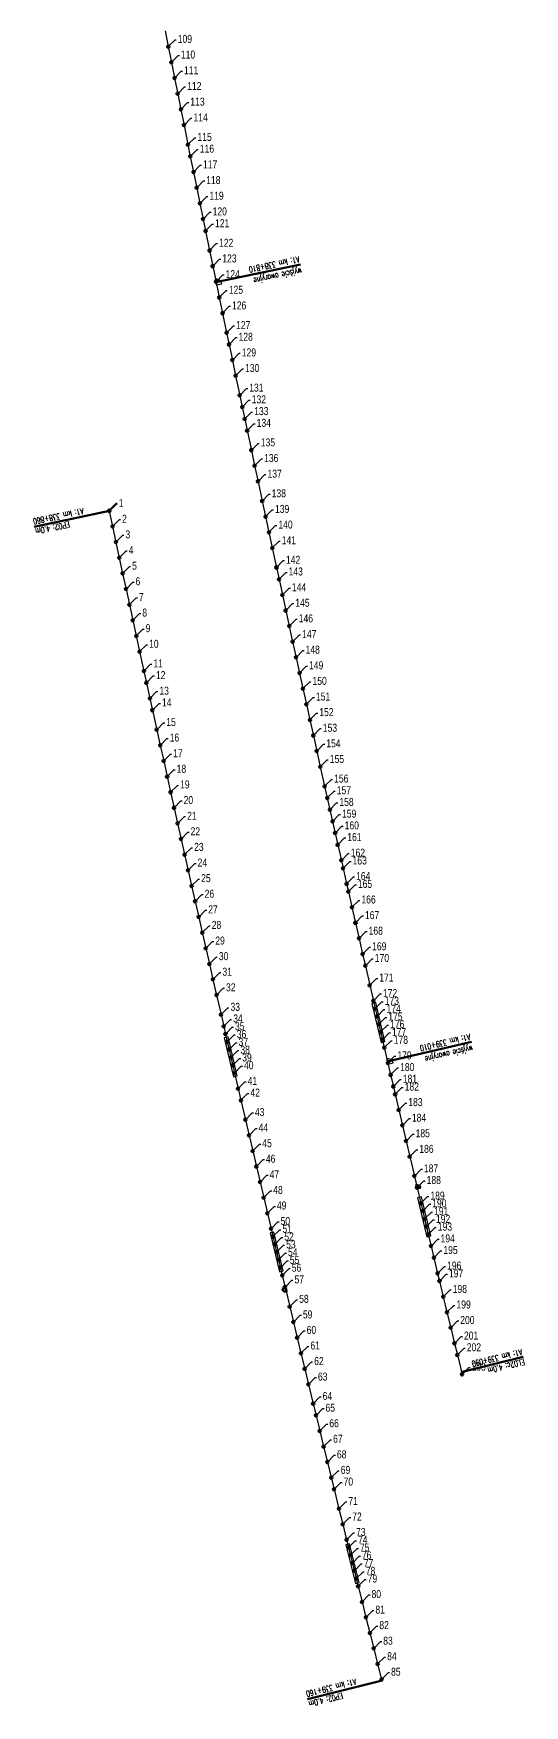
# Model space of a CAD drawing. Header units: metres. Extents: x 7402779 to 7405920, y 5696902 to 5712005.
# Drawn here: x 7402951 to 7403073.8, y 5708922.9 to 5709340.9 of the extents above; entities that cross this region are included whole.
import ezdxf

# ---------------------------------------------------------------- set-up
doc = ezdxf.new("R2010")
doc.units = ezdxf.units.M
for name, color, linetype in [('Drzwi ewakuacyjne', 100, 'Continuous'), ('Drzwi ewakuacyjne_opis', 7, 'Continuous'), ('Ekran_akustyczny', 100, 'Continuous'), ('Ekran_akustyczny_4m_opis', 7, 'Continuous'), ('Ekran_akustyczny_pale', 100, 'Continuous'), ('Ekran_akustyczny_pale_opis', 1, 'Continuous'), ('om_konstrukcja', 7, 'Continuous')]:
    doc.layers.add(name, color=color, linetype=linetype)
doc.styles.add('CDMSTYLE', font='CDMSIMPL', dxfattribs={"width": 0.8, "bigfont": 'CDMBIGPL'})
doc.styles.add('simplex 0.60', font='simplex.shx', dxfattribs={"width": 0.6})
doc.dimstyles.new('CDM-ME200MM', dxfattribs={"dimscale": 0.2, "dimtxt": 2.5, "dimasz": 1.5, "dimexe": 1.5, "dimexo": 5, "dimgap": 0.5, "dimtad": 1, "dimdec": 0, "dimlfac": 1000, "dimrnd": 1, "dimzin": 9, "dimtxsty": 'CDMSTYLE', "dimblk": 'OBLIQUE', "dimcen": 2.5, "dimdle": 1.5, "dimclrd": 9, "dimclre": 9, "dimadec": 1, "dimazin": 2, "dimtfac": 1, "dimtdec": 0, "dimtix": 1, "dimtmove": 2, "dimatfit": 3, "dimldrblk": 'NONE', "dimfxl": 1, "dimtvp": 1, "dimtolj": 1, "dimtzin": 0, "dimlwd": 25, "dimlwe": 25, "dimarcsym": 0})

# ---------------------------------------------------------------- blocks, each defined once
blk = doc.blocks.new('Wyjście awaryjne')
at = {"layer": 'Drzwi ewakuacyjne'}
blk.add_lwpolyline([(0, 0), (-1.4, 0, 0.414214), (0, -1.4)], format="xyb", close=True, dxfattribs=at)
blk = doc.blocks.new('_None')
blk = doc.blocks.new('_OBLIQUE')
at = {"color": 0, "linetype": 'ByBlock'}
blk.add_line((-0.5, -0.5), (0.5, 0.5), dxfattribs=at)

msp = doc.modelspace()

# ---------------------------------------------------------------- linework, layer by layer
at = {"layer": 'Drzwi ewakuacyjne', "lineweight": 100}
for points in [[(7403047.75, 5709052.35, 0.414214), (7403046.66, 5709053.02), (7403046.87, 5709052.14)], [(7403013.17, 5709027.04, 0.414214), (7403014.26, 5709026.38), (7403014.05, 5709027.25)]]:
    msp.add_lwpolyline(points, format="xyb", close=True, dxfattribs=at)
at = {"layer": 'Drzwi ewakuacyjne_opis', "lineweight": 100}
for p, q in [((7403017.75, 5709283.18), (7402996.55, 5709278.77)), ((7403060.48, 5709088.84), (7403039.4, 5709083.9))]:
    msp.add_line(p, q, dxfattribs=at)
at = {"layer": 'Ekran_akustyczny', "linetype": 'Continuous', "lineweight": -3}
for points in [[(7402983.92, 5709341.55), (7402984.7, 5709337.63), (7402985.48, 5709333.7), (7402986.26, 5709329.78), (7402987.05, 5709325.86), (7402987.84, 5709321.94), (7402988.63, 5709318.02), (7402989.62, 5709313.12), (7402990.21, 5709310.17), (7402991.01, 5709306.25), (7402991.81, 5709302.34), (7402992.61, 5709298.42), (7402993.41, 5709294.5), (7402994.01, 5709291.56), (7402995.02, 5709286.66), (7402995.83, 5709282.74), (7402996.63, 5709278.83), (7402997.45, 5709274.91), (7402998.26, 5709270.99), (7402999.28, 5709266.1), (7402999.89, 5709263.16), (7403000.71, 5709259.25), (7403001.53, 5709255.33), (7403002.56, 5709250.44), (7403003.18, 5709247.5), (7403003.8, 5709244.57), (7403004.42, 5709241.63), (7403005.46, 5709236.74), (7403006.29, 5709232.83), (7403007.13, 5709228.92), (7403008.17, 5709224.03), (7403009.01, 5709220.12), (7403009.85, 5709216.21), (7403010.7, 5709212.3), (7403011.75, 5709207.41), (7403012.39, 5709204.48), (7403013.23, 5709200.57), (7403014.08, 5709196.66), (7403014.94, 5709192.75), (7403015.79, 5709188.84), (7403016.65, 5709184.94), (7403017.51, 5709181.03), (7403018.37, 5709177.12), (7403019.23, 5709173.22), (7403020.09, 5709169.31), (7403020.96, 5709165.41), (7403021.83, 5709161.5), (7403022.7, 5709157.6), (7403023.79, 5709152.72), (7403024.44, 5709149.79), (7403025.1, 5709146.86), (7403025.76, 5709143.94), (7403026.42, 5709141.01), (7403027.08, 5709138.08), (7403027.96, 5709134.18), (7403028.4, 5709132.23), (7403029.28, 5709128.33), (7403029.73, 5709126.38), (7403030.61, 5709122.48), (7403031.5, 5709118.58), (7403032.39, 5709114.68), (7403033.29, 5709110.78), (7403033.96, 5709107.86), (7403035.08, 5709102.98), (7403035.98, 5709099.09), (7403036.43, 5709097.14), (7403036.88, 5709095.19), (7403037.33, 5709093.24), (7403037.79, 5709091.29), (7403038.24, 5709089.34), (7403038.69, 5709087.4), (7403039.6, 5709083.5), (7403040.28, 5709080.58), (7403040.96, 5709077.66), (7403041.42, 5709075.71), (7403042.33, 5709071.82), (7403043.24, 5709067.92), (7403044.16, 5709064.03), (7403045.08, 5709060.13), (7403046.23, 5709055.27), (7403046.92, 5709052.35), (7403047.85, 5709048.46), (7403048.31, 5709046.51), (7403048.77, 5709044.57), (7403049.24, 5709042.62), (7403049.7, 5709040.68), (7403050.4, 5709037.76), (7403051.1, 5709034.84), (7403052.03, 5709030.95), (7403052.5, 5709029.01), (7403053.43, 5709025.12), (7403054.37, 5709021.23), (7403055.31, 5709017.34), (7403056.25, 5709013.45), (7403056.96, 5709010.54), (7403058.14, 5709005.68)], [(7402969.94, 5709221.58), (7402970.77, 5709217.67), (7402971.61, 5709213.76), (7402972.45, 5709209.85), (7402973.29, 5709205.94), (7402974.14, 5709202.03), (7402974.98, 5709198.12), (7402975.83, 5709194.21), (7402976.68, 5709190.3), (7402977.53, 5709186.39), (7402978.6, 5709181.51), (7402979.24, 5709178.58), (7402980.1, 5709174.67), (7402980.74, 5709171.74), (7402981.82, 5709166.86), (7402982.68, 5709162.95), (7402983.55, 5709159.05), (7402984.42, 5709155.14), (7402985.28, 5709151.24), (7402986.16, 5709147.33), (7402987.03, 5709143.43), (7402987.9, 5709139.53), (7402988.78, 5709135.62), (7402989.66, 5709131.72), (7402990.54, 5709127.82), (7402991.42, 5709123.92), (7402992.31, 5709120.02), (7402993.19, 5709116.12), (7402994.08, 5709112.22), (7402994.97, 5709108.32), (7402995.86, 5709104.42), (7402996.76, 5709100.52), (7402997.88, 5709095.65), (7402998.55, 5709092.72), (7402999, 5709090.78), (7402999.45, 5709088.83), (7402999.9, 5709086.88), (7403000.36, 5709084.93), (7403000.81, 5709082.98), (7403001.26, 5709081.03), (7403002.16, 5709077.14), (7403002.84, 5709074.21), (7403003.98, 5709069.35), (7403004.89, 5709065.45), (7403005.81, 5709061.56), (7403006.72, 5709057.66), (7403007.64, 5709053.77), (7403008.56, 5709049.88), (7403009.48, 5709045.98), (7403010.4, 5709042.09), (7403010.87, 5709040.15), (7403011.33, 5709038.2), (7403011.79, 5709036.25), (7403012.26, 5709034.31), (7403012.72, 5709032.36), (7403013.19, 5709030.42), (7403013.88, 5709027.5), (7403015.05, 5709022.64), (7403015.99, 5709018.75), (7403016.92, 5709014.86), (7403017.86, 5709010.97), (7403018.8, 5709007.08), (7403019.74, 5709003.2), (7403020.92, 5708998.34), (7403021.63, 5708995.42), (7403022.58, 5708991.54), (7403023.53, 5708987.65), (7403024.49, 5708983.77), (7403025.44, 5708979.88), (7403026.16, 5708976.97), (7403027.35, 5708972.12), (7403028.31, 5708968.23), (7403029.28, 5708964.35), (7403029.76, 5708962.41), (7403030.24, 5708960.47), (7403030.72, 5708958.53), (7403031.21, 5708956.59), (7403031.69, 5708954.64), (7403032.17, 5708952.71), (7403033.14, 5708948.82), (7403034.11, 5708944.94), (7403035.09, 5708941.07), (7403036.06, 5708937.18), (7403037.04, 5708933.31), (7403038.02, 5708929.43)]]:
    msp.add_lwpolyline(points, dxfattribs=at)
at = {"layer": 'Ekran_akustyczny_4m_opis', "lineweight": 100}
for p, q in [((7402951.21, 5709217.58), (7402970.04, 5709221.6)), ((7403073.45, 5709010.04), (7403057.9, 5709006.25)), ((7403019.52, 5708924.47), (7403038.18, 5708929.18))]:
    msp.add_line(p, q, dxfattribs=at)
at = {"layer": 'Ekran_akustyczny_pale', "lineweight": 100}
for centre in [(7402984.7, 5709337.63), (7402985.48, 5709333.7), (7402986.26, 5709329.78), (7402987.05, 5709325.86), (7402987.84, 5709321.94), (7402988.63, 5709318.02), (7402989.62, 5709313.12), (7402990.21, 5709310.18), (7402991.01, 5709306.26), (7402991.81, 5709302.34), (7402992.61, 5709298.42), (7402993.41, 5709294.5), (7402994.01, 5709291.56), (7402995.02, 5709286.66), (7402995.83, 5709282.74), (7402996.63, 5709278.83), (7402997.45, 5709274.91), (7402998.26, 5709270.99), (7402999.28, 5709266.1), (7402999.89, 5709263.16), (7403000.71, 5709259.25), (7403001.53, 5709255.33), (7403002.56, 5709250.44), (7403003.18, 5709247.5), (7403003.8, 5709244.57), (7403004.42, 5709241.63), (7403005.46, 5709236.74), (7403006.29, 5709232.83), (7403007.13, 5709228.92), (7403008.17, 5709224.03), (7402969.94, 5709221.58), (7402970.77, 5709217.67), (7403009.01, 5709220.12), (7402971.61, 5709213.76), (7403009.85, 5709216.21), (7402972.45, 5709209.85), (7403010.69, 5709212.3), (7402973.29, 5709205.94), (7403011.75, 5709207.41), (7402974.14, 5709202.03), (7403012.39, 5709204.48), (7402974.98, 5709198.12), (7403013.23, 5709200.57), (7403014.08, 5709196.66), (7402975.83, 5709194.21), (7403014.94, 5709192.75), (7402976.68, 5709190.3), (7403015.79, 5709188.84), (7402977.53, 5709186.39), (7403016.65, 5709184.94), (7402978.6, 5709181.51), (7403017.51, 5709181.03), (7402979.24, 5709178.58), (7403018.37, 5709177.12), (7402980.1, 5709174.67), (7402980.74, 5709171.74), (7403019.23, 5709173.22), (7403020.09, 5709169.31), (7402981.82, 5709166.86), (7403020.96, 5709165.41), (7402982.68, 5709162.95), (7402983.55, 5709159.05), (7403021.83, 5709161.5), (7402984.42, 5709155.14), (7403022.7, 5709157.6), (7402985.28, 5709151.24), (7403023.79, 5709152.72), (7402986.16, 5709147.33), (7403024.44, 5709149.79), (7403025.1, 5709146.86), (7402987.03, 5709143.43), (7403025.76, 5709143.94), (7402987.9, 5709139.53), (7403026.42, 5709141.01), (7402988.78, 5709135.62), (7403027.08, 5709138.08), (7403027.96, 5709134.18), (7402989.66, 5709131.72), (7403028.4, 5709132.23), (7402990.54, 5709127.82), (7403029.28, 5709128.33), (7403029.73, 5709126.38), (7402991.42, 5709123.92), (7403030.61, 5709122.48), (7402992.31, 5709120.02), (7403031.5, 5709118.58), (7402993.19, 5709116.12), (7403032.4, 5709114.68), (7402994.08, 5709112.22), (7403033.29, 5709110.78), (7402994.97, 5709108.32), (7403033.96, 5709107.86), (7402995.86, 5709104.42), (7402996.76, 5709100.52), (7403035.08, 5709102.98), (7403035.98, 5709099.09), (7403036.43, 5709097.14), (7402997.88, 5709095.65), (7402998.55, 5709092.72), (7403036.88, 5709095.19), (7403037.33, 5709093.24), (7402999, 5709090.77), (7402999.45, 5709088.83), (7403037.78, 5709091.29), (7403038.24, 5709089.34), (7402999.9, 5709086.88), (7403000.35, 5709084.93), (7403038.69, 5709087.4), (7403000.81, 5709082.98), (7403001.26, 5709081.03), (7403039.6, 5709083.5), (7403040.28, 5709080.58), (7403002.16, 5709077.14), (7403040.96, 5709077.66), (7403041.42, 5709075.71), (7403002.84, 5709074.21), (7403042.33, 5709071.82), (7403003.98, 5709069.35), (7403043.24, 5709067.92), (7403004.89, 5709065.45), (7403044.16, 5709064.03), (7403005.81, 5709061.56), (7403045.08, 5709060.13), (7403006.72, 5709057.66), (7403046.23, 5709055.27), (7403007.64, 5709053.77), (7403046.92, 5709052.35), (7403008.56, 5709049.88), (7403047.85, 5709048.46), (7403048.31, 5709046.51), (7403009.48, 5709045.98), (7403010.4, 5709042.09), (7403048.77, 5709044.57), (7403049.24, 5709042.62), (7403010.87, 5709040.15), (7403011.33, 5709038.2), (7403049.7, 5709040.68), (7403011.79, 5709036.25), (7403012.26, 5709034.31), (7403050.4, 5709037.76), (7403051.1, 5709034.84), (7403012.72, 5709032.36), (7403013.19, 5709030.42), (7403052.03, 5709030.95), (7403013.88, 5709027.5), (7403052.5, 5709029.01), (7403015.05, 5709022.64), (7403053.43, 5709025.12), (7403054.37, 5709021.23), (7403015.98, 5709018.75), (7403055.31, 5709017.34), (7403016.92, 5709014.86), (7403056.25, 5709013.45), (7403017.86, 5709010.97), (7403056.96, 5709010.54), (7403018.8, 5709007.08), (7403058.14, 5709005.68), (7403019.74, 5709003.2), (7403020.92, 5708998.34), (7403021.63, 5708995.42), (7403022.58, 5708991.54), (7403023.53, 5708987.65), (7403024.49, 5708983.77), (7403025.44, 5708979.88), (7403026.16, 5708976.97), (7403027.35, 5708972.12), (7403028.31, 5708968.23), (7403029.28, 5708964.35), (7403029.76, 5708962.41), (7403030.24, 5708960.47), (7403030.72, 5708958.53), (7403031.21, 5708956.59), (7403031.69, 5708954.64), (7403032.17, 5708952.71), (7403033.14, 5708948.82), (7403034.11, 5708944.94), (7403035.09, 5708941.06), (7403036.06, 5708937.19), (7403037.04, 5708933.31), (7403038.02, 5708929.43)]:
    msp.add_circle(centre, 0.3, dxfattribs=at)
at = {"layer": 'Ekran_akustyczny_pale_opis', "color": 1, "lineweight": 100}
msp.add_lwpolyline([(7402969.94, 5709221.58), (7402971.63, 5709223.3), (7402971.93, 5709223.3)], dxfattribs=at)
at = {"layer": 'om_konstrukcja', "color": 2, "lineweight": -3, "extrusion": (-0.000402222, 0.001712, 0.999998), "elevation": 6798.93}
msp.add_lwpolyline([(7403035.02, 5709095.14), (7403037.28, 5709085.4), (7403038.25, 5709085.63), (7403036, 5709095.37)], close=True, dxfattribs=at)
at = {"layer": 'om_konstrukcja', "color": 2, "lineweight": -3, "extrusion": (2.08644e-09, -1.65828e-09, 1), "elevation": -0.01}
msp.add_lwpolyline([(7402998.7, 5709089.84), (7403000.96, 5709080.09), (7403001.94, 5709080.32), (7402999.68, 5709090.06)], close=True, dxfattribs=at)
at = {"layer": 'om_konstrukcja', "color": 2, "lineweight": -3, "extrusion": (2.57359e-09, -3.67674e-09, 1), "elevation": -0.01}
for points in [[(7403047.01, 5709049.83), (7403049.32, 5709040.1), (7403050.3, 5709040.33), (7403047.98, 5709050.06)], [(7403010.14, 5709041.04), (7403012.46, 5709031.31), (7403013.43, 5709031.55), (7403011.11, 5709041.27)]]:
    msp.add_lwpolyline(points, close=True, dxfattribs=at)
at = {"layer": 'om_konstrukcja', "color": 2, "lineweight": -3, "extrusion": (0.001362, -0.005669, 0.999983), "elevation": -22284.83}
msp.add_lwpolyline([(7403022.2, 5708928.52), (7403024.61, 5708918.82), (7403025.59, 5708919.06), (7403023.17, 5708928.76)], close=True, dxfattribs=at)

# ---------------------------------------------------------------- block references
at = {"layer": 'Drzwi ewakuacyjne', "lineweight": 100}
for p, rotation in [((7402996.69, 5709278.08), 191.7610034930774), ((7403039.56, 5709083.22), 193.1880468424721)]:
    msp.add_blockref('Wyjście awaryjne', p, dxfattribs=dict(at, rotation=rotation))

# ---------------------------------------------------------------- texts
at = {"layer": 'Drzwi ewakuacyjne_opis', "lineweight": 100, "char_height": 1.5, "attachment_point": 7, "style": 'simplex 0.60'}
for s, insert, rotation in [('A1: km 338+810', (7403017.32, 5709285.2), 191.761), ('wyjście awaryjne', (7403017.84, 5709282.76), 191.761), ('A1: km 339+010', (7403060.01, 5709090.84), 193.188), ('wyjście awaryjne', (7403060.58, 5709088.42), 193.188)]:
    msp.add_mtext(s, dxfattribs=dict(at, insert=insert, rotation=rotation))
at = {"layer": 'Ekran_akustyczny_4m_opis', "lineweight": 100, "char_height": 1.5, "style": 'simplex 0.60'}
for s, insert, attachment_point, rotation in [('A1: km 338+860', (7402950.78, 5709219.6), 9, 192.0499), ('EP02: 4.0m', (7402951.3, 5709217.13), 9, 192.0499), ('A1: km 339+090', (7403072.96, 5709012.04), 7, 193.6876), ('EL02c: 4.0m', (7403073.56, 5709009.59), 7, 193.6876), ('A1: km 339+160', (7403019.01, 5708926.47), 9, 194.1874), ('EP02: 4.0m', (7403019.64, 5708923.98), 9, 194.1874)]:
    msp.add_mtext(s, dxfattribs=dict(at, insert=insert, attachment_point=attachment_point, rotation=rotation))
at = {"layer": 'Ekran_akustyczny_pale_opis', "color": 1, "linetype": 'Continuous', "lineweight": 100, "style": 'CDMSTYLE', "width": 0.8}
msp.add_text('1', height=2, dxfattribs=at).set_placement((7402972.31, 5709222.51))
at = {"layer": 'Ekran_akustyczny_pale_opis', "color": 1, "lineweight": 100, "char_height": 2, "attachment_point": 4, "style": 'CDMSTYLE'}
for s, insert in [('109', (7402987.07, 5709339.55)), ('110', (7402987.85, 5709335.63)), ('111', (7402988.63, 5709331.71)), ('112', (7402989.42, 5709327.78)), ('113', (7402990.21, 5709323.86)), ('114', (7402991, 5709319.94)), ('115', (7402991.99, 5709315.04)), ('116', (7402992.58, 5709312.1)), ('117', (7402993.38, 5709308.18)), ('118', (7402994.18, 5709304.26)), ('119', (7402994.98, 5709300.34)), ('120', (7402995.78, 5709296.42)), ('121', (7402996.38, 5709293.48)), ('122', (7402997.39, 5709288.59)), ('123', (7402998.2, 5709284.67)), ('124', (7402999.01, 5709280.75)), ('125', (7402999.82, 5709276.83)), ('126', (7403000.63, 5709272.92)), ('127', (7403001.65, 5709268.02)), ('128', (7403002.26, 5709265.09)), ('129', (7403003.08, 5709261.17)), ('130', (7403003.9, 5709257.26)), ('131', (7403004.93, 5709252.36)), ('132', (7403005.55, 5709249.43)), ('133', (7403006.17, 5709246.49)), ('134', (7403006.79, 5709243.56)), ('135', (7403007.83, 5709238.67)), ('136', (7403008.66, 5709234.75)), ('137', (7403009.5, 5709230.84)), ('138', (7403010.54, 5709225.95)), ('139', (7403011.38, 5709222.04)), ('2', (7402973.14, 5709219.6)), ('140', (7403012.22, 5709218.13)), ('3', (7402973.98, 5709215.68)), ('141', (7403013.06, 5709214.22)), ('4', (7402974.82, 5709211.77)), ('142', (7403014.12, 5709209.33)), ('5', (7402975.66, 5709207.86)), ('143', (7403014.76, 5709206.4)), ('6', (7402976.51, 5709203.95)), ('144', (7403015.6, 5709202.49)), ('7', (7402977.35, 5709200.04)), ('8', (7402978.2, 5709196.13)), ('145', (7403016.45, 5709198.58)), ('9', (7402979.05, 5709192.23)), ('146', (7403017.31, 5709194.68)), ('10', (7402979.9, 5709188.32)), ('147', (7403018.16, 5709190.77)), ('11', (7402980.97, 5709183.43)), ('148', (7403019.02, 5709186.86)), ('12', (7402981.61, 5709180.5)), ('149', (7403019.88, 5709182.95)), ('13', (7402982.47, 5709176.6)), ('150', (7403020.74, 5709179.05)), ('151', (7403021.6, 5709175.14)), ('14', (7402983.11, 5709173.67)), ('152', (7403022.46, 5709171.24)), ('15', (7402984.19, 5709168.78)), ('153', (7403023.33, 5709167.33)), ('16', (7402985.05, 5709164.88)), ('154', (7403024.2, 5709163.43)), ('17', (7402985.92, 5709160.97)), ('155', (7403025.07, 5709159.52)), ('18', (7402986.79, 5709157.07)), ('156', (7403026.16, 5709154.64)), ('19', (7402987.65, 5709153.16)), ('157', (7403026.81, 5709151.71)), ('20', (7402988.53, 5709149.26)), ('158', (7403027.47, 5709148.79)), ('159', (7403028.13, 5709145.86)), ('21', (7402989.4, 5709145.35)), ('160', (7403028.79, 5709142.93)), ('22', (7402990.27, 5709141.45)), ('23', (7402991.15, 5709137.55)), ('161', (7403029.45, 5709140.01)), ('24', (7402992.03, 5709133.65)), ('162', (7403030.33, 5709136.11)), ('163', (7403030.77, 5709134.15)), ('25', (7402992.91, 5709129.74)), ('164', (7403031.65, 5709130.25)), ('26', (7402993.79, 5709125.84)), ('165', (7403032.1, 5709128.3)), ('27', (7402994.68, 5709121.94)), ('166', (7403032.98, 5709124.4)), ('28', (7402995.56, 5709118.04)), ('167', (7403033.87, 5709120.5)), ('168', (7403034.77, 5709116.6)), ('29', (7402996.45, 5709114.14)), ('169', (7403035.66, 5709112.7)), ('30', (7402997.34, 5709110.24)), ('170', (7403036.33, 5709109.78)), ('31', (7402998.23, 5709106.34)), ('171', (7403037.45, 5709104.91)), ('32', (7402999.13, 5709102.44)), ('172', (7403038.35, 5709101.01)), ('33', (7403000.25, 5709097.57)), ('173', (7403038.8, 5709099.06)), ('174', (7403039.25, 5709097.11)), ('34', (7403000.92, 5709094.65)), ('35', (7403001.37, 5709092.7)), ('175', (7403039.7, 5709095.16)), ('176', (7403040.15, 5709093.22)), ('36', (7403001.82, 5709090.75)), ('37', (7403002.27, 5709088.8)), ('177', (7403040.61, 5709091.27)), ('178', (7403041.06, 5709089.32)), ('38', (7403002.72, 5709086.85)), ('39', (7403003.18, 5709084.91)), ('179', (7403041.97, 5709085.42)), ('40', (7403003.63, 5709082.96)), ('41', (7403004.53, 5709079.06)), ('180', (7403042.65, 5709082.5)), ('181', (7403043.33, 5709079.58)), ('42', (7403005.22, 5709076.14)), ('182', (7403043.79, 5709077.63)), ('43', (7403006.35, 5709071.27)), ('183', (7403044.7, 5709073.74)), ('44', (7403007.26, 5709067.38)), ('184', (7403045.61, 5709069.85)), ('45', (7403008.18, 5709063.48)), ('185', (7403046.53, 5709065.95)), ('46', (7403009.09, 5709059.59)), ('186', (7403047.45, 5709062.06)), ('47', (7403010.01, 5709055.69)), ('187', (7403048.6, 5709057.19)), ('188', (7403049.29, 5709054.27)), ('48', (7403010.93, 5709051.8)), ('189', (7403050.22, 5709050.38)), ('49', (7403011.85, 5709047.91)), ('190', (7403050.68, 5709048.44)), ('191', (7403051.14, 5709046.49)), ('50', (7403012.77, 5709044.02)), ('51', (7403013.24, 5709042.07)), ('192', (7403051.61, 5709044.55)), ('193', (7403052.07, 5709042.6)), ('52', (7403013.7, 5709040.12)), ('53', (7403014.16, 5709038.18)), ('194', (7403052.77, 5709039.68)), ('54', (7403014.63, 5709036.23)), ('55', (7403015.09, 5709034.29)), ('195', (7403053.47, 5709036.77)), ('196', (7403054.4, 5709032.88)), ('56', (7403015.56, 5709032.34)), ('57', (7403016.25, 5709029.43)), ('197', (7403054.87, 5709030.93)), ('58', (7403017.42, 5709024.56)), ('198', (7403055.8, 5709027.04)), ('59', (7403018.35, 5709020.67)), ('199', (7403056.74, 5709023.15)), ('60', (7403019.29, 5709016.79)), ('200', (7403057.68, 5709019.27)), ('61', (7403020.23, 5709012.9)), ('201', (7403058.62, 5709015.38)), ('202', (7403059.33, 5709012.46)), ('62', (7403021.17, 5709009.01)), ('63', (7403022.11, 5709005.12)), ('203', (7403060.51, 5709007.6)), ('64', (7403023.29, 5709000.26)), ('65', (7403024, 5708997.35)), ('66', (7403024.95, 5708993.46)), ('67', (7403025.9, 5708989.58)), ('68', (7403026.86, 5708985.69)), ('69', (7403027.81, 5708981.81)), ('70', (7403028.53, 5708978.89)), ('71', (7403029.72, 5708974.04)), ('72', (7403030.68, 5708970.16)), ('73', (7403031.65, 5708966.27)), ('74', (7403032.13, 5708964.33)), ('75', (7403032.61, 5708962.39)), ('76', (7403033.09, 5708960.45)), ('77', (7403033.58, 5708958.51)), ('78', (7403034.06, 5708956.57)), ('79', (7403034.54, 5708954.63)), ('80', (7403035.51, 5708950.75)), ('81', (7403036.48, 5708946.87)), ('82', (7403037.46, 5708942.99)), ('83', (7403038.43, 5708939.11)), ('84', (7403039.41, 5708935.23)), ('85', (7403040.39, 5708931.35))]:
    msp.add_mtext(s, dxfattribs=dict(at, insert=insert))

# ---------------------------------------------------------------- leaders
at = {"layer": 'Ekran_akustyczny_pale_opis', "color": 1, "lineweight": 100, "annotation_type": 0, "has_hookline": 1, "hookline_direction": 0}
for points, text_width in [([(7402984.7, 5709337.63), (7402986.39, 5709339.34), (7402986.69, 5709339.34)], 3.73), ([(7402985.48, 5709333.7), (7402987.17, 5709335.42), (7402987.47, 5709335.42)], 3.5), ([(7402986.26, 5709329.78), (7402987.96, 5709331.49), (7402988.26, 5709331.49)], 2.82), ([(7402987.05, 5709325.86), (7402988.74, 5709327.57), (7402989.04, 5709327.57)], 3.5), ([(7402987.84, 5709321.94), (7402989.53, 5709323.65), (7402989.83, 5709323.65)], 3.5), ([(7402988.63, 5709318.02), (7402990.32, 5709319.73), (7402990.62, 5709319.73)], 3.58), ([(7402989.62, 5709313.12), (7402991.31, 5709314.83), (7402991.61, 5709314.83)], 3.5), ([(7402990.21, 5709310.18), (7402991.91, 5709311.89), (7402992.21, 5709311.89)], 3.43), ([(7402991.01, 5709306.26), (7402992.7, 5709307.97), (7402993, 5709307.97)], 3.5), ([(7402991.81, 5709302.34), (7402993.5, 5709304.05), (7402993.8, 5709304.05)], 3.5), ([(7402992.61, 5709298.42), (7402994.3, 5709300.13), (7402994.6, 5709300.13)], 3.43), ([(7402993.41, 5709294.5), (7402995.1, 5709296.21), (7402995.4, 5709296.21)], 3.81), ([(7402994.01, 5709291.56), (7402995.7, 5709293.27), (7402996, 5709293.27)], 3.12), ([(7402995.02, 5709286.66), (7402996.71, 5709288.37), (7402997.01, 5709288.37)], 3.81), ([(7402995.83, 5709282.74), (7402997.52, 5709284.46), (7402997.82, 5709284.46)], 3.81), ([(7402996.63, 5709278.83), (7402998.33, 5709280.54), (7402998.63, 5709280.54)], 3.89), ([(7402997.45, 5709274.91), (7402999.14, 5709276.62), (7402999.44, 5709276.62)], 3.81), ([(7402998.26, 5709270.99), (7402999.95, 5709272.71), (7403000.25, 5709272.71)], 3.73), ([(7402999.28, 5709266.1), (7403000.97, 5709267.81), (7403001.27, 5709267.81)], 3.81), ([(7402999.89, 5709263.16), (7403001.58, 5709264.87), (7403001.88, 5709264.87)], 3.81), ([(7403000.71, 5709259.25), (7403002.4, 5709260.96), (7403002.7, 5709260.96)], 3.73), ([(7403001.53, 5709255.33), (7403003.22, 5709257.04), (7403003.52, 5709257.04)], 3.81), ([(7403002.56, 5709250.44), (7403004.25, 5709252.15), (7403004.55, 5709252.15)], 3.12), ([(7403003.18, 5709247.5), (7403004.87, 5709249.22), (7403005.17, 5709249.22)], 3.81), ([(7403003.8, 5709244.57), (7403005.49, 5709246.28), (7403005.79, 5709246.28)], 3.81), ([(7403004.42, 5709241.63), (7403006.11, 5709243.35), (7403006.41, 5709243.35)], 3.89), ([(7403005.46, 5709236.74), (7403007.15, 5709238.45), (7403007.45, 5709238.45)], 3.81), ([(7403006.29, 5709232.83), (7403007.98, 5709234.54), (7403008.28, 5709234.54)], 3.73), ([(7403007.13, 5709228.92), (7403008.82, 5709230.63), (7403009.12, 5709230.63)], 3.81), ([(7403008.17, 5709224.03), (7403009.86, 5709225.74), (7403010.16, 5709225.74)], 3.81), ([(7402970.77, 5709217.67), (7402972.47, 5709219.38), (7402972.77, 5709219.38)], 1.07), ([(7403009.01, 5709220.12), (7403010.7, 5709221.83), (7403011, 5709221.83)], 3.73), ([(7403009.85, 5709216.21), (7403011.54, 5709217.92), (7403011.84, 5709217.92)], 3.81), ([(7402971.61, 5709213.76), (7402973.3, 5709215.47), (7402973.6, 5709215.47)], 1.07), ([(7403010.69, 5709212.3), (7403012.39, 5709214.01), (7403012.69, 5709214.01)], 3.12), ([(7402972.45, 5709209.85), (7402974.14, 5709211.56), (7402974.44, 5709211.56)], 1.14), ([(7402973.29, 5709205.94), (7402974.99, 5709207.65), (7402975.29, 5709207.65)], 1.07), ([(7403011.75, 5709207.41), (7403013.44, 5709209.12), (7403013.74, 5709209.12)], 3.81), ([(7403012.39, 5709204.48), (7403014.08, 5709206.19), (7403014.38, 5709206.19)], 3.81), ([(7402974.14, 5709202.03), (7402975.83, 5709203.74), (7402976.13, 5709203.74)], 0.99), ([(7403013.23, 5709200.57), (7403014.93, 5709202.28), (7403015.23, 5709202.28)], 3.89), ([(7402974.98, 5709198.12), (7402976.67, 5709199.83), (7402976.97, 5709199.83)], 1.07), ([(7403014.08, 5709196.66), (7403015.78, 5709198.37), (7403016.08, 5709198.37)], 3.81), ([(7402975.83, 5709194.21), (7402977.52, 5709195.92), (7402977.82, 5709195.92)], 1.07), ([(7403014.94, 5709192.75), (7403016.63, 5709194.46), (7403016.93, 5709194.46)], 3.73), ([(7402976.68, 5709190.3), (7402978.37, 5709192.01), (7402978.67, 5709192.01)], 0.99), ([(7403015.79, 5709188.84), (7403017.48, 5709190.56), (7403017.78, 5709190.56)], 3.81), ([(7402977.53, 5709186.39), (7402979.22, 5709188.11), (7402979.52, 5709188.11)], 2.29), ([(7403016.65, 5709184.94), (7403018.34, 5709186.65), (7403018.64, 5709186.65)], 3.81), ([(7402978.6, 5709181.51), (7402980.29, 5709183.22), (7402980.59, 5709183.22)], 1.6), ([(7402979.24, 5709178.58), (7402980.93, 5709180.29), (7402981.23, 5709180.29)], 2.29), ([(7403017.51, 5709181.03), (7403019.2, 5709182.74), (7403019.5, 5709182.74)], 3.73), ([(7402980.1, 5709174.67), (7402981.79, 5709176.38), (7402982.09, 5709176.38)], 2.29), ([(7403018.37, 5709177.12), (7403020.06, 5709178.84), (7403020.36, 5709178.84)], 3.81), ([(7402980.74, 5709171.74), (7402982.43, 5709173.45), (7402982.73, 5709173.45)], 2.36), ([(7403019.23, 5709173.22), (7403020.92, 5709174.93), (7403021.22, 5709174.93)], 3.12), ([(7402981.82, 5709166.86), (7402983.51, 5709168.57), (7402983.81, 5709168.57)], 2.29), ([(7403020.09, 5709169.31), (7403021.78, 5709171.02), (7403022.08, 5709171.02)], 3.81), ([(7402982.68, 5709162.95), (7402984.37, 5709164.67), (7402984.67, 5709164.67)], 2.21), ([(7403020.96, 5709165.41), (7403022.65, 5709167.12), (7403022.95, 5709167.12)], 3.81), ([(7402983.55, 5709159.05), (7402985.24, 5709160.76), (7402985.54, 5709160.76)], 2.29), ([(7403021.83, 5709161.5), (7403023.52, 5709163.21), (7403023.82, 5709163.21)], 3.89), ([(7403022.7, 5709157.6), (7403024.39, 5709159.31), (7403024.69, 5709159.31)], 3.81), ([(7402984.42, 5709155.14), (7402986.11, 5709156.85), (7402986.41, 5709156.85)], 2.29), ([(7402985.28, 5709151.24), (7402986.98, 5709152.95), (7402987.28, 5709152.95)], 2.21), ([(7403023.79, 5709152.72), (7403025.48, 5709154.43), (7403025.78, 5709154.43)], 3.73), ([(7403024.44, 5709149.79), (7403026.13, 5709151.5), (7403026.43, 5709151.5)], 3.81), ([(7402986.16, 5709147.33), (7402987.85, 5709149.05), (7402988.15, 5709149.05)], 2.59), ([(7403025.1, 5709146.86), (7403026.79, 5709148.58), (7403027.09, 5709148.58)], 3.81), ([(7402987.03, 5709143.43), (7402988.72, 5709145.14), (7402989.02, 5709145.14)], 1.9), ([(7403025.76, 5709143.94), (7403027.45, 5709145.65), (7403027.75, 5709145.65)], 3.73), ([(7403026.42, 5709141.01), (7403028.11, 5709142.72), (7403028.41, 5709142.72)], 3.81), ([(7402987.9, 5709139.53), (7402989.59, 5709141.24), (7402989.89, 5709141.24)], 2.59), ([(7403027.08, 5709138.08), (7403028.77, 5709139.8), (7403029.07, 5709139.8)], 3.12), ([(7402988.78, 5709135.62), (7402990.47, 5709137.34), (7402990.77, 5709137.34)], 2.59), ([(7403027.96, 5709134.18), (7403029.65, 5709135.89), (7403029.95, 5709135.89)], 3.81), ([(7402989.66, 5709131.72), (7402991.35, 5709133.43), (7402991.65, 5709133.43)], 2.67), ([(7403028.4, 5709132.23), (7403030.09, 5709133.94), (7403030.39, 5709133.94)], 3.81), ([(7402990.54, 5709127.82), (7402992.23, 5709129.53), (7402992.53, 5709129.53)], 2.59), ([(7403029.28, 5709128.33), (7403030.97, 5709130.04), (7403031.27, 5709130.04)], 3.89), ([(7403029.73, 5709126.38), (7403031.42, 5709128.09), (7403031.72, 5709128.09)], 3.81), ([(7402991.42, 5709123.92), (7402993.11, 5709125.63), (7402993.41, 5709125.63)], 2.51), ([(7402992.31, 5709120.02), (7402994, 5709121.73), (7402994.3, 5709121.73)], 2.59), ([(7403030.61, 5709122.48), (7403032.31, 5709124.19), (7403032.61, 5709124.19)], 3.73), ([(7402993.19, 5709116.12), (7402994.88, 5709117.83), (7402995.18, 5709117.83)], 2.59), ([(7403031.5, 5709118.58), (7403033.2, 5709120.29), (7403033.5, 5709120.29)], 3.81), ([(7402994.08, 5709112.22), (7402995.77, 5709113.93), (7402996.07, 5709113.93)], 2.51), ([(7403032.4, 5709114.68), (7403034.09, 5709116.39), (7403034.39, 5709116.39)], 3.81), ([(7402994.97, 5709108.32), (7402996.66, 5709110.03), (7402996.96, 5709110.03)], 2.59), ([(7403033.29, 5709110.78), (7403034.98, 5709112.49), (7403035.28, 5709112.49)], 3.73), ([(7403033.96, 5709107.86), (7403035.65, 5709109.57), (7403035.95, 5709109.57)], 3.81), ([(7402995.86, 5709104.42), (7402997.56, 5709106.13), (7402997.86, 5709106.13)], 1.9), ([(7402996.76, 5709100.52), (7402998.45, 5709102.23), (7402998.75, 5709102.23)], 2.59), ([(7403035.08, 5709102.98), (7403036.77, 5709104.7), (7403037.07, 5709104.7)], 3.12), ([(7403035.98, 5709099.09), (7403037.67, 5709100.8), (7403037.97, 5709100.8)], 3.81), ([(7402997.88, 5709095.65), (7402999.57, 5709097.36), (7402999.87, 5709097.36)], 2.59), ([(7403036.43, 5709097.14), (7403038.12, 5709098.85), (7403038.42, 5709098.85)], 3.81), ([(7403036.88, 5709095.19), (7403038.57, 5709096.9), (7403038.87, 5709096.9)], 3.89), ([(7402998.55, 5709092.72), (7403000.24, 5709094.44), (7403000.54, 5709094.44)], 2.67), ([(7402999, 5709090.77), (7403000.69, 5709092.49), (7403000.99, 5709092.49)], 2.59), ([(7403037.33, 5709093.24), (7403039.02, 5709094.95), (7403039.32, 5709094.95)], 3.81), ([(7403037.78, 5709091.29), (7403039.48, 5709093.01), (7403039.78, 5709093.01)], 3.73), ([(7402999.45, 5709088.83), (7403001.14, 5709090.54), (7403001.44, 5709090.54)], 2.51), ([(7402999.9, 5709086.88), (7403001.59, 5709088.59), (7403001.89, 5709088.59)], 2.59), ([(7403038.24, 5709089.34), (7403039.93, 5709091.06), (7403040.23, 5709091.06)], 3.81), ([(7403038.69, 5709087.4), (7403040.38, 5709089.11), (7403040.68, 5709089.11)], 3.81), ([(7403000.35, 5709084.93), (7403002.05, 5709086.64), (7403002.35, 5709086.64)], 2.59), ([(7403000.81, 5709082.98), (7403002.5, 5709084.69), (7403002.8, 5709084.69)], 2.51), ([(7403039.6, 5709083.5), (7403041.29, 5709085.21), (7403041.59, 5709085.21)], 3.73), ([(7403001.26, 5709081.03), (7403002.95, 5709082.75), (7403003.25, 5709082.75)], 2.59), ([(7403040.28, 5709080.58), (7403041.97, 5709082.29), (7403042.27, 5709082.29)], 3.81), ([(7403002.16, 5709077.14), (7403003.86, 5709078.85), (7403004.16, 5709078.85)], 1.9), ([(7403002.84, 5709074.21), (7403004.54, 5709075.93), (7403004.84, 5709075.93)], 2.59), ([(7403040.96, 5709077.66), (7403042.65, 5709079.37), (7403042.95, 5709079.37)], 3.12), ([(7403041.42, 5709075.71), (7403043.11, 5709077.42), (7403043.41, 5709077.42)], 3.81), ([(7403042.33, 5709071.82), (7403044.02, 5709073.53), (7403044.32, 5709073.53)], 3.81), ([(7403003.98, 5709069.35), (7403005.67, 5709071.06), (7403005.97, 5709071.06)], 2.59), ([(7403043.24, 5709067.92), (7403044.94, 5709069.63), (7403045.24, 5709069.63)], 3.89), ([(7403004.89, 5709065.45), (7403006.58, 5709067.16), (7403006.88, 5709067.16)], 2.67), ([(7403005.81, 5709061.56), (7403007.5, 5709063.27), (7403007.8, 5709063.27)], 2.59), ([(7403044.16, 5709064.03), (7403045.85, 5709065.74), (7403046.15, 5709065.74)], 3.81), ([(7403006.72, 5709057.66), (7403008.41, 5709059.38), (7403008.71, 5709059.38)], 2.51), ([(7403045.08, 5709060.13), (7403046.77, 5709061.85), (7403047.07, 5709061.85)], 3.73), ([(7403007.64, 5709053.77), (7403009.33, 5709055.48), (7403009.63, 5709055.48)], 2.59), ([(7403046.23, 5709055.27), (7403047.92, 5709056.98), (7403048.22, 5709056.98)], 3.81), ([(7403008.56, 5709049.88), (7403010.25, 5709051.59), (7403010.55, 5709051.59)], 2.59), ([(7403046.92, 5709052.35), (7403048.61, 5709054.06), (7403048.91, 5709054.06)], 3.81), ([(7403009.48, 5709045.98), (7403011.17, 5709047.7), (7403011.47, 5709047.7)], 2.51), ([(7403047.85, 5709048.46), (7403049.54, 5709050.17), (7403049.84, 5709050.17)], 3.73), ([(7403048.31, 5709046.51), (7403050, 5709048.23), (7403050.3, 5709048.23)], 3.81), ([(7403010.4, 5709042.09), (7403012.1, 5709043.8), (7403012.4, 5709043.8)], 2.59), ([(7403048.77, 5709044.57), (7403050.46, 5709046.28), (7403050.76, 5709046.28)], 3.12), ([(7403049.24, 5709042.62), (7403050.93, 5709044.33), (7403051.23, 5709044.33)], 3.81), ([(7403049.7, 5709040.68), (7403051.39, 5709042.39), (7403051.69, 5709042.39)], 3.81), ([(7403010.87, 5709040.15), (7403012.56, 5709041.86), (7403012.86, 5709041.86)], 1.9), ([(7403011.33, 5709038.2), (7403013.02, 5709039.91), (7403013.32, 5709039.91)], 2.59), ([(7403050.4, 5709037.76), (7403052.09, 5709039.47), (7403052.39, 5709039.47)], 3.89), ([(7403011.79, 5709036.25), (7403013.48, 5709037.97), (7403013.78, 5709037.97)], 2.59), ([(7403012.26, 5709034.31), (7403013.95, 5709036.02), (7403014.25, 5709036.02)], 2.67), ([(7403012.72, 5709032.36), (7403014.41, 5709034.08), (7403014.71, 5709034.08)], 2.59), ([(7403051.1, 5709034.84), (7403052.79, 5709036.55), (7403053.09, 5709036.55)], 3.81), ([(7403013.19, 5709030.42), (7403014.88, 5709032.13), (7403015.18, 5709032.13)], 2.51), ([(7403052.03, 5709030.95), (7403053.72, 5709032.66), (7403054.02, 5709032.66)], 3.73), ([(7403052.5, 5709029.01), (7403054.19, 5709030.72), (7403054.49, 5709030.72)], 3.81), ([(7403013.88, 5709027.5), (7403015.57, 5709029.21), (7403015.87, 5709029.21)], 2.59), ([(7403053.43, 5709025.12), (7403055.13, 5709026.83), (7403055.43, 5709026.83)], 3.81), ([(7403015.05, 5709022.64), (7403016.74, 5709024.35), (7403017.04, 5709024.35)], 2.59), ([(7403054.37, 5709021.23), (7403056.06, 5709022.94), (7403056.36, 5709022.94)], 3.73), ([(7403015.98, 5709018.75), (7403017.68, 5709020.46), (7403017.98, 5709020.46)], 2.51), ([(7403055.31, 5709017.34), (7403057, 5709019.05), (7403057.3, 5709019.05)], 4.11), ([(7403016.92, 5709014.86), (7403018.61, 5709016.57), (7403018.91, 5709016.57)], 2.59), ([(7403056.25, 5709013.45), (7403057.95, 5709015.17), (7403058.25, 5709015.17)], 3.43), ([(7403017.86, 5709010.97), (7403019.55, 5709012.69), (7403019.85, 5709012.69)], 1.9), ([(7403056.96, 5709010.54), (7403058.65, 5709012.25), (7403058.95, 5709012.25)], 4.11), ([(7403018.8, 5709007.08), (7403020.49, 5709008.8), (7403020.79, 5709008.8)], 2.59), ([(7403019.74, 5709003.2), (7403021.43, 5709004.91), (7403021.73, 5709004.91)], 2.59), ([(7403058.14, 5709005.68), (7403059.83, 5709007.39), (7403060.13, 5709007.39)], 4.11), ([(7403020.92, 5708998.34), (7403022.62, 5709000.05), (7403022.92, 5709000.05)], 2.67), ([(7403021.63, 5708995.42), (7403023.33, 5708997.14), (7403023.63, 5708997.14)], 2.59), ([(7403022.58, 5708991.54), (7403024.27, 5708993.25), (7403024.57, 5708993.25)], 2.51), ([(7403023.53, 5708987.65), (7403025.22, 5708989.37), (7403025.52, 5708989.37)], 2.59), ([(7403024.49, 5708983.77), (7403026.18, 5708985.48), (7403026.48, 5708985.48)], 2.59), ([(7403025.44, 5708979.88), (7403027.13, 5708981.6), (7403027.43, 5708981.6)], 2.51), ([(7403026.16, 5708976.97), (7403027.85, 5708978.68), (7403028.15, 5708978.68)], 2.59), ([(7403027.35, 5708972.12), (7403029.05, 5708973.83), (7403029.35, 5708973.83)], 1.9), ([(7403028.31, 5708968.23), (7403030.01, 5708969.95), (7403030.31, 5708969.95)], 2.59), ([(7403029.28, 5708964.35), (7403030.97, 5708966.06), (7403031.27, 5708966.06)], 2.59), ([(7403029.76, 5708962.41), (7403031.45, 5708964.12), (7403031.75, 5708964.12)], 2.67), ([(7403030.24, 5708960.47), (7403031.93, 5708962.18), (7403032.23, 5708962.18)], 2.59), ([(7403030.72, 5708958.53), (7403032.41, 5708960.24), (7403032.71, 5708960.24)], 2.51), ([(7403031.21, 5708956.59), (7403032.9, 5708958.3), (7403033.2, 5708958.3)], 2.59), ([(7403031.69, 5708954.64), (7403033.38, 5708956.36), (7403033.68, 5708956.36)], 2.59), ([(7403032.17, 5708952.71), (7403033.86, 5708954.42), (7403034.16, 5708954.42)], 2.51), ([(7403033.14, 5708948.82), (7403034.83, 5708950.54), (7403035.13, 5708950.54)], 2.59), ([(7403034.11, 5708944.94), (7403035.81, 5708946.66), (7403036.11, 5708946.66)], 1.9), ([(7403035.09, 5708941.06), (7403036.78, 5708942.78), (7403037.08, 5708942.78)], 2.59), ([(7403036.06, 5708937.19), (7403037.75, 5708938.9), (7403038.05, 5708938.9)], 2.59), ([(7403037.04, 5708933.31), (7403038.73, 5708935.02), (7403039.03, 5708935.02)], 2.67), ([(7403038.02, 5708929.43), (7403039.71, 5708931.14), (7403040.01, 5708931.14)], 2.59)]:
    msp.add_leader(points, dimstyle='CDM-ME200MM', override={"dimtxt": 3.5, "dimgap": 0.5, "dimtad": 0, "dimzin": 0, "dimclrd": 1}, dxfattribs=dict(at, text_width=text_width))

doc.saveas('drawing.dxf')
